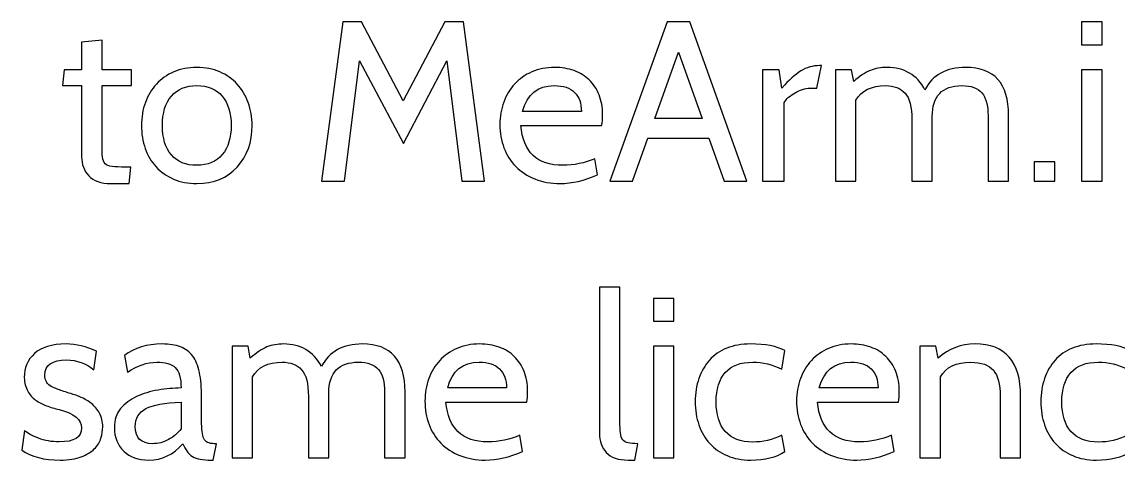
# Model space of a CAD drawing. Header units: centimetres. Extents: x -24 to 24.1, y -20.7 to 0.5.
# Drawn here: x 15.776 to 19.852, y -6.704 to -5.075 of the extents above; entities that cross this region are included whole.
import ezdxf

# ---------------------------------------------------------------- set-up
doc = ezdxf.new("R2010")
doc.units = ezdxf.units.CM
doc.header["$MEASUREMENT"] = 0
doc.layers.add('Layer 1', color=7, linetype='Continuous')

msp = doc.modelspace()

# ---------------------------------------------------------------- linework, layer by layer
at = {"layer": 'Layer 1', "color": 250}
for points, knots in [([(17.49664, -5.66718), (17.49664, -5.66718), (17.41197, -5.66718), (17.41197, -5.66718), (17.41197, -5.66718), (17.41197, -5.66718), (17.35609, -5.21929), (17.35609, -5.21929), (17.35609, -5.21929), (17.35609, -5.21929), (17.19522, -5.52663), (17.19522, -5.52663), (17.19522, -5.52663), (17.19522, -5.52663), (17.03097, -5.21929), (17.03097, -5.21929), (17.03097, -5.21929), (17.03097, -5.21929), (16.97509, -5.66718), (16.97509, -5.66718), (16.97509, -5.66718), (16.97509, -5.66718), (16.89042, -5.66718), (16.89042, -5.66718), (16.89042, -5.66718), (16.89042, -5.66718), (16.97001, -5.07451), (16.97001, -5.07451), (16.97001, -5.07451), (16.97001, -5.07451), (17.03859, -5.07451), (17.03859, -5.07451), (17.03859, -5.07451), (17.03859, -5.07451), (17.19437, -5.36831), (17.19437, -5.36831), (17.19437, -5.36831), (17.19437, -5.36831), (17.34847, -5.07451), (17.34847, -5.07451), (17.34847, -5.07451), (17.34847, -5.07451), (17.4179, -5.07451), (17.4179, -5.07451), (17.4179, -5.07451), (17.4179, -5.07451), (17.49664, -5.66718), (17.49664, -5.66718)], [0, 0, 0, 0, 0.07692308, 0.07692308, 0.07692308, 0.07692308, 0.15384615, 0.15384615, 0.15384615, 0.15384615, 0.23076923, 0.23076923, 0.23076923, 0.23076923, 0.30769231, 0.30769231, 0.30769231, 0.30769231, 0.38461538, 0.38461538, 0.38461538, 0.38461538, 0.46153846, 0.46153846, 0.46153846, 0.46153846, 0.53846154, 0.53846154, 0.53846154, 0.53846154, 0.61538462, 0.61538462, 0.61538462, 0.61538462, 0.69230769, 0.69230769, 0.69230769, 0.69230769, 0.76923077, 0.76923077, 0.76923077, 0.76923077, 0.84615385, 0.84615385, 0.84615385, 0.84615385, 1, 1, 1, 1]), ([(18.472, -5.66718), (18.472, -5.66718), (18.38734, -5.66718), (18.38734, -5.66718), (18.38734, -5.66718), (18.38734, -5.66718), (18.33061, -5.50716), (18.33061, -5.50716), (18.33061, -5.50716), (18.33061, -5.50716), (18.1037, -5.50716), (18.1037, -5.50716), (18.1037, -5.50716), (18.1037, -5.50716), (18.04697, -5.66718), (18.04697, -5.66718), (18.04697, -5.66718), (18.04697, -5.66718), (17.96231, -5.66718), (17.96231, -5.66718), (17.96231, -5.66718), (17.96231, -5.66718), (18.17482, -5.07451), (18.17482, -5.07451), (18.17482, -5.07451), (18.17482, -5.07451), (18.25949, -5.07451), (18.25949, -5.07451), (18.25949, -5.07451), (18.25949, -5.07451), (18.472, -5.66718), (18.472, -5.66718)], [0, 0, 0, 0, 0.11111111, 0.11111111, 0.11111111, 0.11111111, 0.22222222, 0.22222222, 0.22222222, 0.22222222, 0.33333333, 0.33333333, 0.33333333, 0.33333333, 0.44444444, 0.44444444, 0.44444444, 0.44444444, 0.55555556, 0.55555556, 0.55555556, 0.55555556, 0.66666667, 0.66666667, 0.66666667, 0.66666667, 0.77777778, 0.77777778, 0.77777778, 0.77777778, 1, 1, 1, 1]), ([(19.79281, -5.15918), (19.79281, -5.15918), (19.71661, -5.15918), (19.71661, -5.15918), (19.71661, -5.15918), (19.71661, -5.15918), (19.71661, -5.07451), (19.71661, -5.07451), (19.71661, -5.07451), (19.71661, -5.07451), (19.79281, -5.07451), (19.79281, -5.07451), (19.79281, -5.07451), (19.79281, -5.07451), (19.79281, -5.15918), (19.79281, -5.15918)], [0, 0, 0, 0, 0.2, 0.2, 0.2, 0.2, 0.4, 0.4, 0.4, 0.4, 0.6, 0.6, 0.6, 0.6, 1, 1, 1, 1]), ([(16.18091, -5.61469), (16.18091, -5.61469), (16.17498, -5.67565), (16.17498, -5.67565), (16.17498, -5.67565), (16.17498, -5.67565), (16.1064, -5.67565), (16.1064, -5.67565), (16.1064, -5.67565), (16.06972, -5.67565), (16.04248, -5.66605), (16.0247, -5.64686), (16.0247, -5.64686), (16.00692, -5.62767), (15.99803, -5.60424), (15.99803, -5.57659), (15.99803, -5.57659), (15.99803, -5.57659), (15.99803, -5.31158), (15.99803, -5.31158), (15.99803, -5.31158), (15.99803, -5.31158), (15.92691, -5.31158), (15.92691, -5.31158), (15.92691, -5.31158), (15.92691, -5.31158), (15.93368, -5.25231), (15.93368, -5.25231), (15.93368, -5.25231), (15.93368, -5.25231), (15.99803, -5.25231), (15.99803, -5.25231), (15.99803, -5.25231), (15.99803, -5.25231), (15.99803, -5.14986), (15.99803, -5.14986), (15.99803, -5.14986), (15.99803, -5.14986), (16.07423, -5.14224), (16.07423, -5.14224), (16.07423, -5.14224), (16.07423, -5.14224), (16.07423, -5.25231), (16.07423, -5.25231), (16.07423, -5.25231), (16.07423, -5.25231), (16.18345, -5.25231), (16.18345, -5.25231), (16.18345, -5.25231), (16.18345, -5.25231), (16.18345, -5.31158), (16.18345, -5.31158), (16.18345, -5.31158), (16.18345, -5.31158), (16.07423, -5.31158), (16.07423, -5.31158), (16.07423, -5.31158), (16.07423, -5.31158), (16.07423, -5.53002), (16.07423, -5.53002), (16.07423, -5.53002), (16.07423, -5.54978), (16.0748, -5.5653), (16.07592, -5.57659), (16.07592, -5.57659), (16.07705, -5.58788), (16.0803, -5.59634), (16.08566, -5.60199), (16.08566, -5.60199), (16.09102, -5.60763), (16.09963, -5.61116), (16.11148, -5.61257), (16.11148, -5.61257), (16.12334, -5.61398), (16.13999, -5.61469), (16.16144, -5.61469), (16.16144, -5.61469), (16.16144, -5.61469), (16.18091, -5.61469), (16.18091, -5.61469)], [0, 0, 0, 0, 0.04761905, 0.04761905, 0.04761905, 0.04761905, 0.0952381, 0.0952381, 0.0952381, 0.0952381, 0.14285714, 0.14285714, 0.14285714, 0.14285714, 0.19047619, 0.19047619, 0.19047619, 0.19047619, 0.23809524, 0.23809524, 0.23809524, 0.23809524, 0.28571429, 0.28571429, 0.28571429, 0.28571429, 0.33333333, 0.33333333, 0.33333333, 0.33333333, 0.38095238, 0.38095238, 0.38095238, 0.38095238, 0.42857143, 0.42857143, 0.42857143, 0.42857143, 0.47619048, 0.47619048, 0.47619048, 0.47619048, 0.52380952, 0.52380952, 0.52380952, 0.52380952, 0.57142857, 0.57142857, 0.57142857, 0.57142857, 0.61904762, 0.61904762, 0.61904762, 0.61904762, 0.66666667, 0.66666667, 0.66666667, 0.66666667, 0.71428571, 0.71428571, 0.71428571, 0.71428571, 0.76190476, 0.76190476, 0.76190476, 0.76190476, 0.80952381, 0.80952381, 0.80952381, 0.80952381, 0.85714286, 0.85714286, 0.85714286, 0.85714286, 0.9047619, 0.9047619, 0.9047619, 0.9047619, 1, 1, 1, 1]), ([(18.30521, -5.43435), (18.30521, -5.43435), (18.21715, -5.18712), (18.21715, -5.18712), (18.21715, -5.18712), (18.21715, -5.18712), (18.1291, -5.43435), (18.1291, -5.43435), (18.1291, -5.43435), (18.1291, -5.43435), (18.30521, -5.43435), (18.30521, -5.43435)], [0, 0, 0, 0, 0.25, 0.25, 0.25, 0.25, 0.5, 0.5, 0.5, 0.5, 1, 1, 1, 1]), ([(16.5763, -5.61469), (16.53962, -5.65533), (16.48966, -5.67565), (16.42644, -5.67565), (16.42644, -5.67565), (16.39427, -5.67565), (16.36548, -5.67014), (16.34008, -5.65914), (16.34008, -5.65914), (16.31468, -5.64813), (16.29309, -5.63303), (16.27531, -5.61384), (16.27531, -5.61384), (16.25753, -5.59465), (16.24399, -5.57179), (16.23467, -5.54526), (16.23467, -5.54526), (16.22536, -5.51873), (16.2207, -5.49023), (16.2207, -5.45975), (16.2207, -5.45975), (16.2207, -5.4287), (16.2255, -5.40006), (16.2351, -5.37381), (16.2351, -5.37381), (16.24469, -5.34756), (16.25838, -5.32484), (16.27616, -5.30565), (16.27616, -5.30565), (16.29394, -5.28646), (16.31553, -5.27136), (16.34093, -5.26036), (16.34093, -5.26036), (16.36633, -5.24935), (16.39484, -5.24384), (16.42644, -5.24384), (16.42644, -5.24384), (16.45805, -5.24384), (16.48656, -5.24935), (16.51196, -5.26036), (16.51196, -5.26036), (16.53736, -5.27136), (16.55895, -5.2866), (16.57673, -5.30608), (16.57673, -5.30608), (16.59451, -5.32555), (16.6082, -5.34841), (16.61779, -5.37466), (16.61779, -5.37466), (16.62739, -5.4009), (16.63219, -5.42927), (16.63219, -5.45975), (16.63219, -5.45975), (16.63219, -5.52183), (16.61356, -5.57348), (16.5763, -5.61469)], [0, 0, 0, 0, 0.06666667, 0.06666667, 0.06666667, 0.06666667, 0.13333333, 0.13333333, 0.13333333, 0.13333333, 0.2, 0.2, 0.2, 0.2, 0.26666667, 0.26666667, 0.26666667, 0.26666667, 0.33333333, 0.33333333, 0.33333333, 0.33333333, 0.4, 0.4, 0.4, 0.4, 0.46666667, 0.46666667, 0.46666667, 0.46666667, 0.53333333, 0.53333333, 0.53333333, 0.53333333, 0.6, 0.6, 0.6, 0.6, 0.66666667, 0.66666667, 0.66666667, 0.66666667, 0.73333333, 0.73333333, 0.73333333, 0.73333333, 0.8, 0.8, 0.8, 0.8, 0.86666667, 0.86666667, 0.86666667, 0.86666667, 1, 1, 1, 1]), ([(17.93183, -5.45975), (17.93183, -5.45975), (17.63126, -5.45975), (17.63126, -5.45975), (17.63126, -5.45975), (17.64029, -5.55852), (17.69222, -5.60791), (17.78705, -5.60791), (17.78705, -5.60791), (17.82938, -5.60791), (17.86917, -5.59973), (17.90643, -5.58336), (17.90643, -5.58336), (17.90643, -5.58336), (17.91659, -5.64347), (17.91659, -5.64347), (17.91659, -5.64347), (17.86748, -5.66492), (17.8212, -5.67565), (17.77773, -5.67565), (17.77773, -5.67565), (17.74274, -5.67565), (17.71127, -5.67), (17.68333, -5.65871), (17.68333, -5.65871), (17.65539, -5.64742), (17.63182, -5.63204), (17.61263, -5.61257), (17.61263, -5.61257), (17.59344, -5.5931), (17.57877, -5.56995), (17.56861, -5.54314), (17.56861, -5.54314), (17.55845, -5.51633), (17.55337, -5.4874), (17.55337, -5.45636), (17.55337, -5.45636), (17.55337, -5.42644), (17.55816, -5.3985), (17.56776, -5.37254), (17.56776, -5.37254), (17.57736, -5.34657), (17.5909, -5.32414), (17.6084, -5.30523), (17.6084, -5.30523), (17.6259, -5.28632), (17.64721, -5.27136), (17.67232, -5.26036), (17.67232, -5.26036), (17.69744, -5.24935), (17.72552, -5.24384), (17.75657, -5.24384), (17.75657, -5.24384), (17.7831, -5.24384), (17.80737, -5.2478), (17.82938, -5.2557), (17.82938, -5.2557), (17.85139, -5.2636), (17.87016, -5.27517), (17.88568, -5.29041), (17.88568, -5.29041), (17.90121, -5.30565), (17.91334, -5.32414), (17.92209, -5.34587), (17.92209, -5.34587), (17.93084, -5.3676), (17.93521, -5.39201), (17.93521, -5.41911), (17.93521, -5.41911), (17.93521, -5.43491), (17.93409, -5.44846), (17.93183, -5.45975)], [0, 0, 0, 0, 0.05263158, 0.05263158, 0.05263158, 0.05263158, 0.10526316, 0.10526316, 0.10526316, 0.10526316, 0.15789474, 0.15789474, 0.15789474, 0.15789474, 0.21052632, 0.21052632, 0.21052632, 0.21052632, 0.26315789, 0.26315789, 0.26315789, 0.26315789, 0.31578947, 0.31578947, 0.31578947, 0.31578947, 0.36842105, 0.36842105, 0.36842105, 0.36842105, 0.42105263, 0.42105263, 0.42105263, 0.42105263, 0.47368421, 0.47368421, 0.47368421, 0.47368421, 0.52631579, 0.52631579, 0.52631579, 0.52631579, 0.57894737, 0.57894737, 0.57894737, 0.57894737, 0.63157895, 0.63157895, 0.63157895, 0.63157895, 0.68421053, 0.68421053, 0.68421053, 0.68421053, 0.73684211, 0.73684211, 0.73684211, 0.73684211, 0.78947368, 0.78947368, 0.78947368, 0.78947368, 0.84210526, 0.84210526, 0.84210526, 0.84210526, 0.89473684, 0.89473684, 0.89473684, 0.89473684, 1, 1, 1, 1]), ([(18.74886, -5.23707), (18.74886, -5.23707), (18.73193, -5.32089), (18.73193, -5.32089), (18.73193, -5.32089), (18.73193, -5.32089), (18.70568, -5.32089), (18.70568, -5.32089), (18.70568, -5.32089), (18.69722, -5.32089), (18.68819, -5.32244), (18.67859, -5.32555), (18.67859, -5.32555), (18.669, -5.32865), (18.65982, -5.33275), (18.65107, -5.33783), (18.65107, -5.33783), (18.64233, -5.34291), (18.63428, -5.34855), (18.62694, -5.35476), (18.62694, -5.35476), (18.61961, -5.36097), (18.61424, -5.36746), (18.61086, -5.37423), (18.61086, -5.37423), (18.61086, -5.37423), (18.61086, -5.66718), (18.61086, -5.66718), (18.61086, -5.66718), (18.61086, -5.66718), (18.52958, -5.66718), (18.52958, -5.66718), (18.52958, -5.66718), (18.52958, -5.66718), (18.52958, -5.25231), (18.52958, -5.25231), (18.52958, -5.25231), (18.52958, -5.25231), (18.59223, -5.25231), (18.59223, -5.25231), (18.59223, -5.25231), (18.59223, -5.25231), (18.60154, -5.32089), (18.60154, -5.32089), (18.60154, -5.32089), (18.62751, -5.29154), (18.65107, -5.27023), (18.67224, -5.25697), (18.67224, -5.25697), (18.69341, -5.2437), (18.71669, -5.23707), (18.74209, -5.23707), (18.74209, -5.23707), (18.74209, -5.23707), (18.74886, -5.23707), (18.74886, -5.23707)], [0, 0, 0, 0, 0.06666667, 0.06666667, 0.06666667, 0.06666667, 0.13333333, 0.13333333, 0.13333333, 0.13333333, 0.2, 0.2, 0.2, 0.2, 0.26666667, 0.26666667, 0.26666667, 0.26666667, 0.33333333, 0.33333333, 0.33333333, 0.33333333, 0.4, 0.4, 0.4, 0.4, 0.46666667, 0.46666667, 0.46666667, 0.46666667, 0.53333333, 0.53333333, 0.53333333, 0.53333333, 0.6, 0.6, 0.6, 0.6, 0.66666667, 0.66666667, 0.66666667, 0.66666667, 0.73333333, 0.73333333, 0.73333333, 0.73333333, 0.8, 0.8, 0.8, 0.8, 0.86666667, 0.86666667, 0.86666667, 0.86666667, 1, 1, 1, 1]), ([(19.44483, -5.66718), (19.44483, -5.66718), (19.36863, -5.66718), (19.36863, -5.66718), (19.36863, -5.66718), (19.36863, -5.66718), (19.36863, -5.42334), (19.36863, -5.42334), (19.36863, -5.42334), (19.36863, -5.38439), (19.36101, -5.35603), (19.34577, -5.33825), (19.34577, -5.33825), (19.33053, -5.32047), (19.30569, -5.31158), (19.27126, -5.31158), (19.27126, -5.31158), (19.19788, -5.31158), (19.16119, -5.34996), (19.16119, -5.42673), (19.16119, -5.42673), (19.16119, -5.42673), (19.16119, -5.66718), (19.16119, -5.66718), (19.16119, -5.66718), (19.16119, -5.66718), (19.08499, -5.66718), (19.08499, -5.66718), (19.08499, -5.66718), (19.08499, -5.66718), (19.08499, -5.43858), (19.08499, -5.43858), (19.08499, -5.43858), (19.08499, -5.39117), (19.07667, -5.35815), (19.06001, -5.33952), (19.06001, -5.33952), (19.04336, -5.32089), (19.01923, -5.31158), (18.98762, -5.31158), (18.98762, -5.31158), (18.93457, -5.31158), (18.89788, -5.32964), (18.87756, -5.36577), (18.87756, -5.36577), (18.87756, -5.36577), (18.87756, -5.66718), (18.87756, -5.66718), (18.87756, -5.66718), (18.87756, -5.66718), (18.80136, -5.66718), (18.80136, -5.66718), (18.80136, -5.66718), (18.80136, -5.66718), (18.80136, -5.25231), (18.80136, -5.25231), (18.80136, -5.25231), (18.80136, -5.25231), (18.86062, -5.25231), (18.86062, -5.25231), (18.86062, -5.25231), (18.86062, -5.25231), (18.86909, -5.29634), (18.86909, -5.29634), (18.86909, -5.29634), (18.89167, -5.27602), (18.91227, -5.26219), (18.9309, -5.25485), (18.9309, -5.25485), (18.94952, -5.24751), (18.97041, -5.24384), (18.99355, -5.24384), (18.99355, -5.24384), (19.05677, -5.24384), (19.10362, -5.2715), (19.1341, -5.32682), (19.1341, -5.32682), (19.16288, -5.2715), (19.2134, -5.24384), (19.28565, -5.24384), (19.28565, -5.24384), (19.39177, -5.24384), (19.44483, -5.30339), (19.44483, -5.42249), (19.44483, -5.42249), (19.44483, -5.42249), (19.44483, -5.66718), (19.44483, -5.66718)], [0, 0, 0, 0, 0.04347826, 0.04347826, 0.04347826, 0.04347826, 0.08695652, 0.08695652, 0.08695652, 0.08695652, 0.13043478, 0.13043478, 0.13043478, 0.13043478, 0.17391304, 0.17391304, 0.17391304, 0.17391304, 0.2173913, 0.2173913, 0.2173913, 0.2173913, 0.26086957, 0.26086957, 0.26086957, 0.26086957, 0.30434783, 0.30434783, 0.30434783, 0.30434783, 0.34782609, 0.34782609, 0.34782609, 0.34782609, 0.39130435, 0.39130435, 0.39130435, 0.39130435, 0.43478261, 0.43478261, 0.43478261, 0.43478261, 0.47826087, 0.47826087, 0.47826087, 0.47826087, 0.52173913, 0.52173913, 0.52173913, 0.52173913, 0.56521739, 0.56521739, 0.56521739, 0.56521739, 0.60869565, 0.60869565, 0.60869565, 0.60869565, 0.65217391, 0.65217391, 0.65217391, 0.65217391, 0.69565217, 0.69565217, 0.69565217, 0.69565217, 0.73913043, 0.73913043, 0.73913043, 0.73913043, 0.7826087, 0.7826087, 0.7826087, 0.7826087, 0.82608696, 0.82608696, 0.82608696, 0.82608696, 0.86956522, 0.86956522, 0.86956522, 0.86956522, 0.91304348, 0.91304348, 0.91304348, 0.91304348, 1, 1, 1, 1]), ([(19.79281, -5.66718), (19.79281, -5.66718), (19.71661, -5.66718), (19.71661, -5.66718), (19.71661, -5.66718), (19.71661, -5.66718), (19.71661, -5.25231), (19.71661, -5.25231), (19.71661, -5.25231), (19.71661, -5.25231), (19.79281, -5.25231), (19.79281, -5.25231), (19.79281, -5.25231), (19.79281, -5.25231), (19.79281, -5.66718), (19.79281, -5.66718)], [0, 0, 0, 0, 0.2, 0.2, 0.2, 0.2, 0.4, 0.4, 0.4, 0.4, 0.6, 0.6, 0.6, 0.6, 1, 1, 1, 1]), ([(16.52042, -5.35053), (16.49841, -5.32456), (16.46708, -5.31158), (16.42644, -5.31158), (16.42644, -5.31158), (16.3858, -5.31158), (16.35434, -5.32442), (16.33204, -5.3501), (16.33204, -5.3501), (16.30974, -5.37578), (16.2986, -5.41233), (16.2986, -5.45975), (16.2986, -5.45975), (16.2986, -5.50716), (16.30974, -5.54371), (16.33204, -5.56939), (16.33204, -5.56939), (16.35434, -5.59507), (16.3858, -5.60791), (16.42644, -5.60791), (16.42644, -5.60791), (16.46765, -5.60791), (16.49926, -5.59465), (16.52127, -5.56812), (16.52127, -5.56812), (16.54328, -5.54159), (16.55429, -5.50547), (16.55429, -5.45975), (16.55429, -5.45975), (16.55429, -5.4129), (16.543, -5.37649), (16.52042, -5.35053)], [0, 0, 0, 0, 0.11111111, 0.11111111, 0.11111111, 0.11111111, 0.22222222, 0.22222222, 0.22222222, 0.22222222, 0.33333333, 0.33333333, 0.33333333, 0.33333333, 0.44444444, 0.44444444, 0.44444444, 0.44444444, 0.55555556, 0.55555556, 0.55555556, 0.55555556, 0.66666667, 0.66666667, 0.66666667, 0.66666667, 0.77777778, 0.77777778, 0.77777778, 0.77777778, 1, 1, 1, 1]), ([(17.75487, -5.31158), (17.69335, -5.31158), (17.6544, -5.34347), (17.63803, -5.40725), (17.63803, -5.40725), (17.63803, -5.40725), (17.85647, -5.40725), (17.85647, -5.40725), (17.85647, -5.40725), (17.85647, -5.37677), (17.84801, -5.35321), (17.83107, -5.33656), (17.83107, -5.33656), (17.81414, -5.3199), (17.78874, -5.31158), (17.75487, -5.31158)], [0, 0, 0, 0, 0.2, 0.2, 0.2, 0.2, 0.4, 0.4, 0.4, 0.4, 0.6, 0.6, 0.6, 0.6, 1, 1, 1, 1]), ([(19.6167, -5.66718), (19.6167, -5.66718), (19.5405, -5.66718), (19.5405, -5.66718), (19.5405, -5.66718), (19.5405, -5.66718), (19.5405, -5.59437), (19.5405, -5.59437), (19.5405, -5.59437), (19.5405, -5.59437), (19.6167, -5.59437), (19.6167, -5.59437), (19.6167, -5.59437), (19.6167, -5.59437), (19.6167, -5.66718), (19.6167, -5.66718)], [0, 0, 0, 0, 0.2, 0.2, 0.2, 0.2, 0.4, 0.4, 0.4, 0.4, 0.6, 0.6, 0.6, 0.6, 1, 1, 1, 1]), ([(18.06645, -6.6434), (18.06645, -6.6434), (18.05544, -6.70436), (18.05544, -6.70436), (18.05544, -6.70436), (18.05544, -6.70436), (18.03089, -6.70436), (18.03089, -6.70436), (18.03089, -6.70436), (17.99363, -6.70436), (17.9664, -6.6949), (17.94918, -6.67599), (17.94918, -6.67599), (17.93197, -6.65708), (17.92336, -6.63324), (17.92336, -6.60445), (17.92336, -6.60445), (17.92336, -6.60445), (17.92336, -6.06089), (17.92336, -6.06089), (17.92336, -6.06089), (17.92336, -6.06089), (17.99956, -6.06089), (17.99956, -6.06089), (17.99956, -6.06089), (17.99956, -6.06089), (17.99956, -6.56042), (17.99956, -6.56042), (17.99956, -6.56042), (17.99956, -6.57792), (18.00027, -6.59217), (18.00168, -6.60318), (18.00168, -6.60318), (18.00309, -6.61419), (18.00605, -6.62265), (18.01057, -6.62858), (18.01057, -6.62858), (18.01508, -6.63451), (18.02172, -6.63846), (18.03046, -6.64043), (18.03046, -6.64043), (18.03921, -6.64241), (18.05121, -6.6434), (18.06645, -6.6434)], [0, 0, 0, 0, 0.08333333, 0.08333333, 0.08333333, 0.08333333, 0.16666667, 0.16666667, 0.16666667, 0.16666667, 0.25, 0.25, 0.25, 0.25, 0.33333333, 0.33333333, 0.33333333, 0.33333333, 0.41666667, 0.41666667, 0.41666667, 0.41666667, 0.5, 0.5, 0.5, 0.5, 0.58333333, 0.58333333, 0.58333333, 0.58333333, 0.66666667, 0.66666667, 0.66666667, 0.66666667, 0.75, 0.75, 0.75, 0.75, 0.83333333, 0.83333333, 0.83333333, 0.83333333, 1, 1, 1, 1]), ([(18.20022, -6.18789), (18.20022, -6.18789), (18.12402, -6.18789), (18.12402, -6.18789), (18.12402, -6.18789), (18.12402, -6.18789), (18.12402, -6.10322), (18.12402, -6.10322), (18.12402, -6.10322), (18.12402, -6.10322), (18.20022, -6.10322), (18.20022, -6.10322), (18.20022, -6.10322), (18.20022, -6.10322), (18.20022, -6.18789), (18.20022, -6.18789)], [0, 0, 0, 0, 0.2, 0.2, 0.2, 0.2, 0.4, 0.4, 0.4, 0.4, 0.6, 0.6, 0.6, 0.6, 1, 1, 1, 1]), ([(15.91844, -6.70436), (15.85805, -6.70436), (15.81063, -6.69222), (15.7762, -6.66795), (15.7762, -6.66795), (15.7762, -6.66795), (15.78552, -6.59429), (15.78552, -6.59429), (15.78552, -6.59429), (15.79681, -6.60445), (15.81416, -6.61405), (15.83759, -6.62308), (15.83759, -6.62308), (15.86101, -6.63211), (15.88683, -6.63662), (15.91506, -6.63662), (15.91506, -6.63662), (15.97037, -6.63662), (15.99803, -6.61941), (15.99803, -6.58498), (15.99803, -6.58498), (15.99803, -6.55393), (15.97037, -6.53107), (15.91506, -6.5164), (15.91506, -6.5164), (15.89812, -6.51244), (15.88218, -6.50779), (15.86722, -6.50243), (15.86722, -6.50243), (15.85226, -6.49706), (15.83886, -6.49001), (15.827, -6.48126), (15.827, -6.48126), (15.81515, -6.47251), (15.80541, -6.46136), (15.79779, -6.44782), (15.79779, -6.44782), (15.79017, -6.43427), (15.7858, -6.41734), (15.78467, -6.39702), (15.78467, -6.39702), (15.78467, -6.36146), (15.79737, -6.33182), (15.82277, -6.30812), (15.82277, -6.30812), (15.84817, -6.28441), (15.8874, -6.27255), (15.94046, -6.27255), (15.94046, -6.27255), (15.97828, -6.27255), (16.01581, -6.28159), (16.05306, -6.29965), (16.05306, -6.29965), (16.05306, -6.29965), (16.04375, -6.36908), (16.04375, -6.36908), (16.04375, -6.36908), (16.0144, -6.34424), (15.98053, -6.33182), (15.94215, -6.33182), (15.94215, -6.33182), (15.88853, -6.33182), (15.86172, -6.35059), (15.86172, -6.38813), (15.86172, -6.38813), (15.86172, -6.39716), (15.86313, -6.40492), (15.86595, -6.41113), (15.86595, -6.41113), (15.86877, -6.41734), (15.87385, -6.42298), (15.88119, -6.42778), (15.88119, -6.42778), (15.88853, -6.43258), (15.89841, -6.43723), (15.91082, -6.44189), (15.91082, -6.44189), (15.92324, -6.4464), (15.93905, -6.45148), (15.95824, -6.45713), (15.95824, -6.45713), (15.97009, -6.46052), (15.98293, -6.46517), (15.99676, -6.4711), (15.99676, -6.4711), (16.01059, -6.47703), (16.02343, -6.48479), (16.03528, -6.49438), (16.03528, -6.49438), (16.04714, -6.50398), (16.05702, -6.51583), (16.06492, -6.52994), (16.06492, -6.52994), (16.07282, -6.54405), (16.07677, -6.56099), (16.07677, -6.58074), (16.07677, -6.58074), (16.07677, -6.59429), (16.07451, -6.6084), (16.07, -6.62308), (16.07, -6.62308), (16.06548, -6.63775), (16.0573, -6.65102), (16.04544, -6.66287), (16.04544, -6.66287), (16.03359, -6.67472), (16.01736, -6.6846), (15.99676, -6.6925), (15.99676, -6.6925), (15.97616, -6.70041), (15.95005, -6.70436), (15.91844, -6.70436)], [0, 0, 0, 0, 0.03448276, 0.03448276, 0.03448276, 0.03448276, 0.06896552, 0.06896552, 0.06896552, 0.06896552, 0.10344828, 0.10344828, 0.10344828, 0.10344828, 0.13793103, 0.13793103, 0.13793103, 0.13793103, 0.17241379, 0.17241379, 0.17241379, 0.17241379, 0.20689655, 0.20689655, 0.20689655, 0.20689655, 0.24137931, 0.24137931, 0.24137931, 0.24137931, 0.27586207, 0.27586207, 0.27586207, 0.27586207, 0.31034483, 0.31034483, 0.31034483, 0.31034483, 0.34482759, 0.34482759, 0.34482759, 0.34482759, 0.37931034, 0.37931034, 0.37931034, 0.37931034, 0.4137931, 0.4137931, 0.4137931, 0.4137931, 0.44827586, 0.44827586, 0.44827586, 0.44827586, 0.48275862, 0.48275862, 0.48275862, 0.48275862, 0.51724138, 0.51724138, 0.51724138, 0.51724138, 0.55172414, 0.55172414, 0.55172414, 0.55172414, 0.5862069, 0.5862069, 0.5862069, 0.5862069, 0.62068966, 0.62068966, 0.62068966, 0.62068966, 0.65517241, 0.65517241, 0.65517241, 0.65517241, 0.68965517, 0.68965517, 0.68965517, 0.68965517, 0.72413793, 0.72413793, 0.72413793, 0.72413793, 0.75862069, 0.75862069, 0.75862069, 0.75862069, 0.79310345, 0.79310345, 0.79310345, 0.79310345, 0.82758621, 0.82758621, 0.82758621, 0.82758621, 0.86206897, 0.86206897, 0.86206897, 0.86206897, 0.89655172, 0.89655172, 0.89655172, 0.89655172, 0.93103448, 0.93103448, 0.93103448, 0.93103448, 1, 1, 1, 1]), ([(16.49926, -6.6434), (16.49926, -6.6434), (16.4874, -6.70436), (16.4874, -6.70436), (16.4874, -6.70436), (16.4874, -6.70436), (16.48148, -6.70436), (16.48148, -6.70436), (16.48148, -6.70436), (16.46454, -6.70436), (16.45043, -6.70337), (16.43914, -6.70139), (16.43914, -6.70139), (16.42786, -6.69942), (16.41826, -6.69603), (16.41036, -6.69123), (16.41036, -6.69123), (16.40246, -6.68644), (16.39582, -6.68009), (16.39046, -6.67218), (16.39046, -6.67218), (16.3851, -6.66428), (16.37988, -6.65469), (16.3748, -6.6434), (16.3748, -6.6434), (16.3398, -6.68404), (16.29747, -6.70436), (16.2478, -6.70436), (16.2478, -6.70436), (16.20885, -6.70436), (16.17781, -6.69321), (16.15466, -6.67091), (16.15466, -6.67091), (16.13152, -6.64862), (16.11995, -6.61969), (16.11995, -6.58413), (16.11995, -6.58413), (16.11995, -6.55534), (16.12771, -6.53164), (16.14323, -6.51301), (16.14323, -6.51301), (16.15876, -6.49438), (16.17851, -6.47942), (16.2025, -6.46814), (16.2025, -6.46814), (16.22649, -6.45685), (16.25316, -6.4488), (16.28251, -6.44401), (16.28251, -6.44401), (16.31186, -6.43921), (16.34037, -6.43653), (16.36802, -6.43596), (16.36802, -6.43596), (16.36802, -6.39871), (16.36083, -6.37345), (16.34643, -6.36019), (16.34643, -6.36019), (16.33204, -6.34692), (16.30904, -6.34029), (16.27743, -6.34029), (16.27743, -6.34029), (16.24131, -6.34029), (16.2049, -6.35271), (16.16821, -6.37754), (16.16821, -6.37754), (16.16821, -6.37754), (16.1572, -6.31574), (16.1572, -6.31574), (16.1572, -6.31574), (16.19446, -6.28695), (16.24131, -6.27255), (16.29775, -6.27255), (16.29775, -6.27255), (16.32428, -6.27255), (16.34686, -6.27608), (16.36548, -6.28314), (16.36548, -6.28314), (16.38411, -6.29019), (16.39921, -6.30148), (16.41078, -6.31701), (16.41078, -6.31701), (16.42235, -6.33253), (16.43082, -6.35299), (16.43618, -6.37839), (16.43618, -6.37839), (16.44154, -6.40379), (16.44422, -6.43483), (16.44422, -6.47152), (16.44422, -6.47152), (16.44422, -6.47152), (16.44422, -6.55619), (16.44422, -6.55619), (16.44422, -6.55619), (16.44422, -6.58893), (16.44705, -6.61165), (16.45269, -6.62435), (16.45269, -6.62435), (16.45834, -6.63705), (16.47132, -6.6434), (16.49164, -6.6434), (16.49164, -6.6434), (16.49164, -6.6434), (16.49926, -6.6434), (16.49926, -6.6434)], [0, 0, 0, 0, 0.03703704, 0.03703704, 0.03703704, 0.03703704, 0.07407407, 0.07407407, 0.07407407, 0.07407407, 0.11111111, 0.11111111, 0.11111111, 0.11111111, 0.14814815, 0.14814815, 0.14814815, 0.14814815, 0.18518519, 0.18518519, 0.18518519, 0.18518519, 0.22222222, 0.22222222, 0.22222222, 0.22222222, 0.25925926, 0.25925926, 0.25925926, 0.25925926, 0.2962963, 0.2962963, 0.2962963, 0.2962963, 0.33333333, 0.33333333, 0.33333333, 0.33333333, 0.37037037, 0.37037037, 0.37037037, 0.37037037, 0.40740741, 0.40740741, 0.40740741, 0.40740741, 0.44444444, 0.44444444, 0.44444444, 0.44444444, 0.48148148, 0.48148148, 0.48148148, 0.48148148, 0.51851852, 0.51851852, 0.51851852, 0.51851852, 0.55555556, 0.55555556, 0.55555556, 0.55555556, 0.59259259, 0.59259259, 0.59259259, 0.59259259, 0.62962963, 0.62962963, 0.62962963, 0.62962963, 0.66666667, 0.66666667, 0.66666667, 0.66666667, 0.7037037, 0.7037037, 0.7037037, 0.7037037, 0.74074074, 0.74074074, 0.74074074, 0.74074074, 0.77777778, 0.77777778, 0.77777778, 0.77777778, 0.81481481, 0.81481481, 0.81481481, 0.81481481, 0.85185185, 0.85185185, 0.85185185, 0.85185185, 0.88888889, 0.88888889, 0.88888889, 0.88888889, 0.92592593, 0.92592593, 0.92592593, 0.92592593, 1, 1, 1, 1]), ([(17.20115, -6.69589), (17.20115, -6.69589), (17.12495, -6.69589), (17.12495, -6.69589), (17.12495, -6.69589), (17.12495, -6.69589), (17.12495, -6.45205), (17.12495, -6.45205), (17.12495, -6.45205), (17.12495, -6.4131), (17.11733, -6.38474), (17.10209, -6.36696), (17.10209, -6.36696), (17.08685, -6.34918), (17.06201, -6.34029), (17.02758, -6.34029), (17.02758, -6.34029), (16.9542, -6.34029), (16.91751, -6.37867), (16.91751, -6.45544), (16.91751, -6.45544), (16.91751, -6.45544), (16.91751, -6.69589), (16.91751, -6.69589), (16.91751, -6.69589), (16.91751, -6.69589), (16.84131, -6.69589), (16.84131, -6.69589), (16.84131, -6.69589), (16.84131, -6.69589), (16.84131, -6.46729), (16.84131, -6.46729), (16.84131, -6.46729), (16.84131, -6.41988), (16.83299, -6.38686), (16.81633, -6.36823), (16.81633, -6.36823), (16.79968, -6.3496), (16.77555, -6.34029), (16.74394, -6.34029), (16.74394, -6.34029), (16.69089, -6.34029), (16.6542, -6.35835), (16.63388, -6.39448), (16.63388, -6.39448), (16.63388, -6.39448), (16.63388, -6.69589), (16.63388, -6.69589), (16.63388, -6.69589), (16.63388, -6.69589), (16.55768, -6.69589), (16.55768, -6.69589), (16.55768, -6.69589), (16.55768, -6.69589), (16.55768, -6.28102), (16.55768, -6.28102), (16.55768, -6.28102), (16.55768, -6.28102), (16.61694, -6.28102), (16.61694, -6.28102), (16.61694, -6.28102), (16.61694, -6.28102), (16.62541, -6.32505), (16.62541, -6.32505), (16.62541, -6.32505), (16.64799, -6.30473), (16.66859, -6.2909), (16.68722, -6.28356), (16.68722, -6.28356), (16.70584, -6.27622), (16.72673, -6.27255), (16.74987, -6.27255), (16.74987, -6.27255), (16.81309, -6.27255), (16.85994, -6.30021), (16.89042, -6.35553), (16.89042, -6.35553), (16.9192, -6.30021), (16.96972, -6.27255), (17.04197, -6.27255), (17.04197, -6.27255), (17.14809, -6.27255), (17.20115, -6.3321), (17.20115, -6.4512), (17.20115, -6.4512), (17.20115, -6.4512), (17.20115, -6.69589), (17.20115, -6.69589)], [0, 0, 0, 0, 0.04347826, 0.04347826, 0.04347826, 0.04347826, 0.08695652, 0.08695652, 0.08695652, 0.08695652, 0.13043478, 0.13043478, 0.13043478, 0.13043478, 0.17391304, 0.17391304, 0.17391304, 0.17391304, 0.2173913, 0.2173913, 0.2173913, 0.2173913, 0.26086957, 0.26086957, 0.26086957, 0.26086957, 0.30434783, 0.30434783, 0.30434783, 0.30434783, 0.34782609, 0.34782609, 0.34782609, 0.34782609, 0.39130435, 0.39130435, 0.39130435, 0.39130435, 0.43478261, 0.43478261, 0.43478261, 0.43478261, 0.47826087, 0.47826087, 0.47826087, 0.47826087, 0.52173913, 0.52173913, 0.52173913, 0.52173913, 0.56521739, 0.56521739, 0.56521739, 0.56521739, 0.60869565, 0.60869565, 0.60869565, 0.60869565, 0.65217391, 0.65217391, 0.65217391, 0.65217391, 0.69565217, 0.69565217, 0.69565217, 0.69565217, 0.73913043, 0.73913043, 0.73913043, 0.73913043, 0.7826087, 0.7826087, 0.7826087, 0.7826087, 0.82608696, 0.82608696, 0.82608696, 0.82608696, 0.86956522, 0.86956522, 0.86956522, 0.86956522, 0.91304348, 0.91304348, 0.91304348, 0.91304348, 1, 1, 1, 1]), ([(17.65327, -6.48846), (17.65327, -6.48846), (17.3527, -6.48846), (17.3527, -6.48846), (17.3527, -6.48846), (17.36173, -6.58723), (17.41366, -6.63662), (17.50849, -6.63662), (17.50849, -6.63662), (17.55082, -6.63662), (17.59061, -6.62844), (17.62787, -6.61207), (17.62787, -6.61207), (17.62787, -6.61207), (17.63803, -6.67218), (17.63803, -6.67218), (17.63803, -6.67218), (17.58892, -6.69363), (17.54264, -6.70436), (17.49917, -6.70436), (17.49917, -6.70436), (17.46418, -6.70436), (17.43271, -6.69871), (17.40477, -6.68742), (17.40477, -6.68742), (17.37683, -6.67613), (17.35326, -6.66075), (17.33407, -6.64128), (17.33407, -6.64128), (17.31488, -6.62181), (17.30021, -6.59866), (17.29005, -6.57185), (17.29005, -6.57185), (17.27989, -6.54504), (17.27481, -6.51611), (17.27481, -6.48507), (17.27481, -6.48507), (17.27481, -6.45515), (17.2796, -6.42721), (17.2892, -6.40125), (17.2892, -6.40125), (17.2988, -6.37528), (17.31234, -6.35285), (17.32984, -6.33394), (17.32984, -6.33394), (17.34734, -6.31503), (17.36865, -6.30007), (17.39376, -6.28907), (17.39376, -6.28907), (17.41888, -6.27806), (17.44696, -6.27255), (17.47801, -6.27255), (17.47801, -6.27255), (17.50454, -6.27255), (17.52881, -6.27651), (17.55082, -6.28441), (17.55082, -6.28441), (17.57283, -6.29231), (17.5916, -6.30388), (17.60712, -6.31912), (17.60712, -6.31912), (17.62265, -6.33436), (17.63478, -6.35285), (17.64353, -6.37458), (17.64353, -6.37458), (17.65228, -6.39631), (17.65665, -6.42072), (17.65665, -6.44782), (17.65665, -6.44782), (17.65665, -6.46362), (17.65553, -6.47717), (17.65327, -6.48846)], [0, 0, 0, 0, 0.05263158, 0.05263158, 0.05263158, 0.05263158, 0.10526316, 0.10526316, 0.10526316, 0.10526316, 0.15789474, 0.15789474, 0.15789474, 0.15789474, 0.21052632, 0.21052632, 0.21052632, 0.21052632, 0.26315789, 0.26315789, 0.26315789, 0.26315789, 0.31578947, 0.31578947, 0.31578947, 0.31578947, 0.36842105, 0.36842105, 0.36842105, 0.36842105, 0.42105263, 0.42105263, 0.42105263, 0.42105263, 0.47368421, 0.47368421, 0.47368421, 0.47368421, 0.52631579, 0.52631579, 0.52631579, 0.52631579, 0.57894737, 0.57894737, 0.57894737, 0.57894737, 0.63157895, 0.63157895, 0.63157895, 0.63157895, 0.68421053, 0.68421053, 0.68421053, 0.68421053, 0.73684211, 0.73684211, 0.73684211, 0.73684211, 0.78947368, 0.78947368, 0.78947368, 0.78947368, 0.84210526, 0.84210526, 0.84210526, 0.84210526, 0.89473684, 0.89473684, 0.89473684, 0.89473684, 1, 1, 1, 1]), ([(18.48639, -6.70436), (18.45309, -6.70436), (18.42373, -6.69885), (18.39833, -6.68785), (18.39833, -6.68785), (18.37293, -6.67684), (18.35134, -6.6616), (18.33356, -6.64213), (18.33356, -6.64213), (18.31578, -6.62265), (18.30238, -6.59979), (18.29335, -6.57355), (18.29335, -6.57355), (18.28432, -6.5473), (18.2798, -6.51865), (18.2798, -6.48761), (18.2798, -6.48761), (18.2798, -6.456), (18.28432, -6.42707), (18.29335, -6.40083), (18.29335, -6.40083), (18.30238, -6.37458), (18.3155, -6.35186), (18.33272, -6.33267), (18.33272, -6.33267), (18.34993, -6.31348), (18.37138, -6.29866), (18.39706, -6.28822), (18.39706, -6.28822), (18.42275, -6.27778), (18.45224, -6.27255), (18.48554, -6.27255), (18.48554, -6.27255), (18.54086, -6.27255), (18.58347, -6.28074), (18.61339, -6.29711), (18.61339, -6.29711), (18.61339, -6.29711), (18.60153, -6.36569), (18.60153, -6.36569), (18.60153, -6.36569), (18.56654, -6.34876), (18.5307, -6.34029), (18.49401, -6.34029), (18.49401, -6.34029), (18.44829, -6.34029), (18.41414, -6.35299), (18.39156, -6.37839), (18.39156, -6.37839), (18.36898, -6.40379), (18.35769, -6.4402), (18.35769, -6.48761), (18.35769, -6.48761), (18.35769, -6.53502), (18.36898, -6.57185), (18.39156, -6.5981), (18.39156, -6.5981), (18.41414, -6.62435), (18.44829, -6.63747), (18.49401, -6.63747), (18.49401, -6.63747), (18.53126, -6.63747), (18.56739, -6.629), (18.60238, -6.61207), (18.60238, -6.61207), (18.60238, -6.61207), (18.61254, -6.67303), (18.61254, -6.67303), (18.61254, -6.67303), (18.5815, -6.69391), (18.53945, -6.70436), (18.48639, -6.70436)], [0, 0, 0, 0, 0.05263158, 0.05263158, 0.05263158, 0.05263158, 0.10526316, 0.10526316, 0.10526316, 0.10526316, 0.15789474, 0.15789474, 0.15789474, 0.15789474, 0.21052632, 0.21052632, 0.21052632, 0.21052632, 0.26315789, 0.26315789, 0.26315789, 0.26315789, 0.31578947, 0.31578947, 0.31578947, 0.31578947, 0.36842105, 0.36842105, 0.36842105, 0.36842105, 0.42105263, 0.42105263, 0.42105263, 0.42105263, 0.47368421, 0.47368421, 0.47368421, 0.47368421, 0.52631579, 0.52631579, 0.52631579, 0.52631579, 0.57894737, 0.57894737, 0.57894737, 0.57894737, 0.63157895, 0.63157895, 0.63157895, 0.63157895, 0.68421053, 0.68421053, 0.68421053, 0.68421053, 0.73684211, 0.73684211, 0.73684211, 0.73684211, 0.78947368, 0.78947368, 0.78947368, 0.78947368, 0.84210526, 0.84210526, 0.84210526, 0.84210526, 0.89473684, 0.89473684, 0.89473684, 0.89473684, 1, 1, 1, 1]), ([(19.03503, -6.48846), (19.03503, -6.48846), (18.73446, -6.48846), (18.73446, -6.48846), (18.73446, -6.48846), (18.74349, -6.58723), (18.79542, -6.63662), (18.89025, -6.63662), (18.89025, -6.63662), (18.93258, -6.63662), (18.97237, -6.62844), (19.00963, -6.61207), (19.00963, -6.61207), (19.00963, -6.61207), (19.01979, -6.67218), (19.01979, -6.67218), (19.01979, -6.67218), (18.97068, -6.69363), (18.9244, -6.70436), (18.88093, -6.70436), (18.88093, -6.70436), (18.84594, -6.70436), (18.81447, -6.69871), (18.78653, -6.68742), (18.78653, -6.68742), (18.75859, -6.67613), (18.73502, -6.66075), (18.71583, -6.64128), (18.71583, -6.64128), (18.69664, -6.62181), (18.68197, -6.59866), (18.67181, -6.57185), (18.67181, -6.57185), (18.66165, -6.54504), (18.65657, -6.51611), (18.65657, -6.48507), (18.65657, -6.48507), (18.65657, -6.45515), (18.66136, -6.42721), (18.67096, -6.40125), (18.67096, -6.40125), (18.68056, -6.37528), (18.6941, -6.35285), (18.7116, -6.33394), (18.7116, -6.33394), (18.7291, -6.31503), (18.75041, -6.30007), (18.77552, -6.28907), (18.77552, -6.28907), (18.80064, -6.27806), (18.82872, -6.27255), (18.85977, -6.27255), (18.85977, -6.27255), (18.8863, -6.27255), (18.91057, -6.27651), (18.93258, -6.28441), (18.93258, -6.28441), (18.95459, -6.29231), (18.97336, -6.30388), (18.98888, -6.31912), (18.98888, -6.31912), (19.00441, -6.33436), (19.01654, -6.35285), (19.02529, -6.37458), (19.02529, -6.37458), (19.03404, -6.39631), (19.03841, -6.42072), (19.03841, -6.44782), (19.03841, -6.44782), (19.03841, -6.46362), (19.03729, -6.47717), (19.03503, -6.48846)], [0, 0, 0, 0, 0.05263158, 0.05263158, 0.05263158, 0.05263158, 0.10526316, 0.10526316, 0.10526316, 0.10526316, 0.15789474, 0.15789474, 0.15789474, 0.15789474, 0.21052632, 0.21052632, 0.21052632, 0.21052632, 0.26315789, 0.26315789, 0.26315789, 0.26315789, 0.31578947, 0.31578947, 0.31578947, 0.31578947, 0.36842105, 0.36842105, 0.36842105, 0.36842105, 0.42105263, 0.42105263, 0.42105263, 0.42105263, 0.47368421, 0.47368421, 0.47368421, 0.47368421, 0.52631579, 0.52631579, 0.52631579, 0.52631579, 0.57894737, 0.57894737, 0.57894737, 0.57894737, 0.63157895, 0.63157895, 0.63157895, 0.63157895, 0.68421053, 0.68421053, 0.68421053, 0.68421053, 0.73684211, 0.73684211, 0.73684211, 0.73684211, 0.78947368, 0.78947368, 0.78947368, 0.78947368, 0.84210526, 0.84210526, 0.84210526, 0.84210526, 0.89473684, 0.89473684, 0.89473684, 0.89473684, 1, 1, 1, 1]), ([(19.4897, -6.69589), (19.4897, -6.69589), (19.41349, -6.69589), (19.41349, -6.69589), (19.41349, -6.69589), (19.41349, -6.69589), (19.41349, -6.46729), (19.41349, -6.46729), (19.41349, -6.46729), (19.41349, -6.4227), (19.40517, -6.39038), (19.38852, -6.37035), (19.38852, -6.37035), (19.37187, -6.35031), (19.34407, -6.34029), (19.30512, -6.34029), (19.30512, -6.34029), (19.24981, -6.34029), (19.21199, -6.35835), (19.19167, -6.39448), (19.19167, -6.39448), (19.19167, -6.39448), (19.19167, -6.69589), (19.19167, -6.69589), (19.19167, -6.69589), (19.19167, -6.69589), (19.11547, -6.69589), (19.11547, -6.69589), (19.11547, -6.69589), (19.11547, -6.69589), (19.11547, -6.28102), (19.11547, -6.28102), (19.11547, -6.28102), (19.11547, -6.28102), (19.17473, -6.28102), (19.17473, -6.28102), (19.17473, -6.28102), (19.17473, -6.28102), (19.1832, -6.32505), (19.1832, -6.32505), (19.1832, -6.32505), (19.22271, -6.29005), (19.26843, -6.27255), (19.32036, -6.27255), (19.32036, -6.27255), (19.43325, -6.27255), (19.4897, -6.33747), (19.4897, -6.46729), (19.4897, -6.46729), (19.4897, -6.46729), (19.4897, -6.69589), (19.4897, -6.69589)], [0, 0, 0, 0, 0.07142857, 0.07142857, 0.07142857, 0.07142857, 0.14285714, 0.14285714, 0.14285714, 0.14285714, 0.21428571, 0.21428571, 0.21428571, 0.21428571, 0.28571429, 0.28571429, 0.28571429, 0.28571429, 0.35714286, 0.35714286, 0.35714286, 0.35714286, 0.42857143, 0.42857143, 0.42857143, 0.42857143, 0.5, 0.5, 0.5, 0.5, 0.57142857, 0.57142857, 0.57142857, 0.57142857, 0.64285714, 0.64285714, 0.64285714, 0.64285714, 0.71428571, 0.71428571, 0.71428571, 0.71428571, 0.78571429, 0.78571429, 0.78571429, 0.78571429, 0.85714286, 0.85714286, 0.85714286, 0.85714286, 1, 1, 1, 1]), ([(19.77164, -6.70436), (19.73834, -6.70436), (19.70898, -6.69885), (19.68358, -6.68785), (19.68358, -6.68785), (19.65818, -6.67684), (19.63659, -6.6616), (19.61881, -6.64213), (19.61881, -6.64213), (19.60103, -6.62265), (19.58763, -6.59979), (19.5786, -6.57355), (19.5786, -6.57355), (19.56957, -6.5473), (19.56505, -6.51865), (19.56505, -6.48761), (19.56505, -6.48761), (19.56505, -6.456), (19.56957, -6.42707), (19.5786, -6.40083), (19.5786, -6.40083), (19.58763, -6.37458), (19.60075, -6.35186), (19.61797, -6.33267), (19.61797, -6.33267), (19.63518, -6.31348), (19.65663, -6.29866), (19.68231, -6.28822), (19.68231, -6.28822), (19.708, -6.27778), (19.73749, -6.27255), (19.77079, -6.27255), (19.77079, -6.27255), (19.82611, -6.27255), (19.86872, -6.28074), (19.89864, -6.29711), (19.89864, -6.29711), (19.89864, -6.29711), (19.88678, -6.36569), (19.88678, -6.36569), (19.88678, -6.36569), (19.85179, -6.34876), (19.81595, -6.34029), (19.77926, -6.34029), (19.77926, -6.34029), (19.73354, -6.34029), (19.69939, -6.35299), (19.67681, -6.37839), (19.67681, -6.37839), (19.65423, -6.40379), (19.64294, -6.4402), (19.64294, -6.48761), (19.64294, -6.48761), (19.64294, -6.53502), (19.65423, -6.57185), (19.67681, -6.5981), (19.67681, -6.5981), (19.69939, -6.62435), (19.73354, -6.63747), (19.77926, -6.63747), (19.77926, -6.63747), (19.81651, -6.63747), (19.85264, -6.629), (19.88763, -6.61207), (19.88763, -6.61207), (19.88763, -6.61207), (19.89779, -6.67303), (19.89779, -6.67303), (19.89779, -6.67303), (19.86675, -6.69391), (19.8247, -6.70436), (19.77164, -6.70436)], [0, 0, 0, 0, 0.05263158, 0.05263158, 0.05263158, 0.05263158, 0.10526316, 0.10526316, 0.10526316, 0.10526316, 0.15789474, 0.15789474, 0.15789474, 0.15789474, 0.21052632, 0.21052632, 0.21052632, 0.21052632, 0.26315789, 0.26315789, 0.26315789, 0.26315789, 0.31578947, 0.31578947, 0.31578947, 0.31578947, 0.36842105, 0.36842105, 0.36842105, 0.36842105, 0.42105263, 0.42105263, 0.42105263, 0.42105263, 0.47368421, 0.47368421, 0.47368421, 0.47368421, 0.52631579, 0.52631579, 0.52631579, 0.52631579, 0.57894737, 0.57894737, 0.57894737, 0.57894737, 0.63157895, 0.63157895, 0.63157895, 0.63157895, 0.68421053, 0.68421053, 0.68421053, 0.68421053, 0.73684211, 0.73684211, 0.73684211, 0.73684211, 0.78947368, 0.78947368, 0.78947368, 0.78947368, 0.84210526, 0.84210526, 0.84210526, 0.84210526, 0.89473684, 0.89473684, 0.89473684, 0.89473684, 1, 1, 1, 1]), ([(18.20022, -6.69589), (18.20022, -6.69589), (18.12402, -6.69589), (18.12402, -6.69589), (18.12402, -6.69589), (18.12402, -6.69589), (18.12402, -6.28102), (18.12402, -6.28102), (18.12402, -6.28102), (18.12402, -6.28102), (18.20022, -6.28102), (18.20022, -6.28102), (18.20022, -6.28102), (18.20022, -6.28102), (18.20022, -6.69589), (18.20022, -6.69589)], [0, 0, 0, 0, 0.2, 0.2, 0.2, 0.2, 0.4, 0.4, 0.4, 0.4, 0.6, 0.6, 0.6, 0.6, 1, 1, 1, 1]), ([(17.47631, -6.34029), (17.41479, -6.34029), (17.37584, -6.37218), (17.35947, -6.43596), (17.35947, -6.43596), (17.35947, -6.43596), (17.57791, -6.43596), (17.57791, -6.43596), (17.57791, -6.43596), (17.57791, -6.40548), (17.56945, -6.38192), (17.55251, -6.36527), (17.55251, -6.36527), (17.53558, -6.34861), (17.51018, -6.34029), (17.47631, -6.34029)], [0, 0, 0, 0, 0.2, 0.2, 0.2, 0.2, 0.4, 0.4, 0.4, 0.4, 0.6, 0.6, 0.6, 0.6, 1, 1, 1, 1]), ([(18.85807, -6.34029), (18.79655, -6.34029), (18.7576, -6.37218), (18.74123, -6.43596), (18.74123, -6.43596), (18.74123, -6.43596), (18.95967, -6.43596), (18.95967, -6.43596), (18.95967, -6.43596), (18.95967, -6.40548), (18.95121, -6.38192), (18.93427, -6.36527), (18.93427, -6.36527), (18.91734, -6.34861), (18.89194, -6.34029), (18.85807, -6.34029)], [0, 0, 0, 0, 0.2, 0.2, 0.2, 0.2, 0.4, 0.4, 0.4, 0.4, 0.6, 0.6, 0.6, 0.6, 1, 1, 1, 1]), ([(16.36802, -6.58752), (16.36802, -6.58752), (16.36802, -6.48846), (16.36802, -6.48846), (16.36802, -6.48846), (16.30706, -6.49071), (16.26346, -6.49876), (16.23721, -6.51259), (16.23721, -6.51259), (16.21097, -6.52641), (16.19784, -6.54885), (16.19784, -6.5799), (16.19784, -6.5799), (16.19784, -6.62223), (16.21929, -6.6434), (16.26219, -6.6434), (16.26219, -6.6434), (16.28251, -6.6434), (16.30213, -6.63832), (16.32103, -6.62816), (16.32103, -6.62816), (16.33994, -6.618), (16.35561, -6.60445), (16.36802, -6.58752)], [0, 0, 0, 0, 0.14285714, 0.14285714, 0.14285714, 0.14285714, 0.28571429, 0.28571429, 0.28571429, 0.28571429, 0.42857143, 0.42857143, 0.42857143, 0.42857143, 0.57142857, 0.57142857, 0.57142857, 0.57142857, 0.71428571, 0.71428571, 0.71428571, 0.71428571, 1, 1, 1, 1])]:
    msp.add_open_spline(points, degree=3, knots=knots, dxfattribs=at)

doc.saveas('drawing.dxf')
